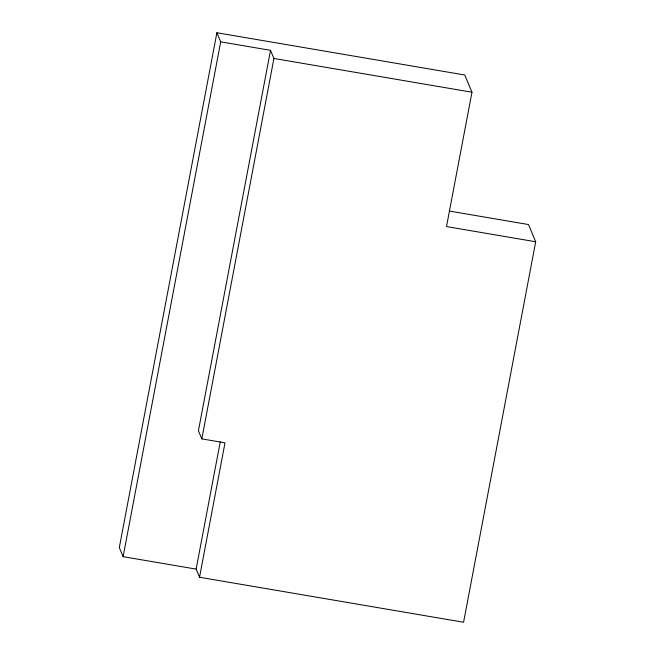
<?xml version="1.0" encoding="UTF-8"?>
<svg xmlns="http://www.w3.org/2000/svg" width="655" height="655" viewBox="0 0 655 655"><rect width="100%" height="100%" fill="white"/><g stroke="black" fill="none" stroke-linecap="round" stroke-linejoin="round"><path stroke-width="0.98" d="M535.692 241.769L446.505 226.573L471.968 92.216L464.763 74.997L216.887 32.75L119.308 547.58L123.115 556.668L196.132 569.113L199.529 577.251L463.576 622.25L535.692 241.769L528.487 224.55L449.322 211.057M123.115 556.668L220.694 41.838L216.887 32.75M220.694 41.838L270.523 50.329L198.424 430.744L201.822 438.875L225.009 442.829L199.529 577.251M201.822 438.875L273.921 58.467L270.523 50.329M196.132 569.113L220.276 441.724M273.921 58.467L471.968 92.216"/></g></svg>
